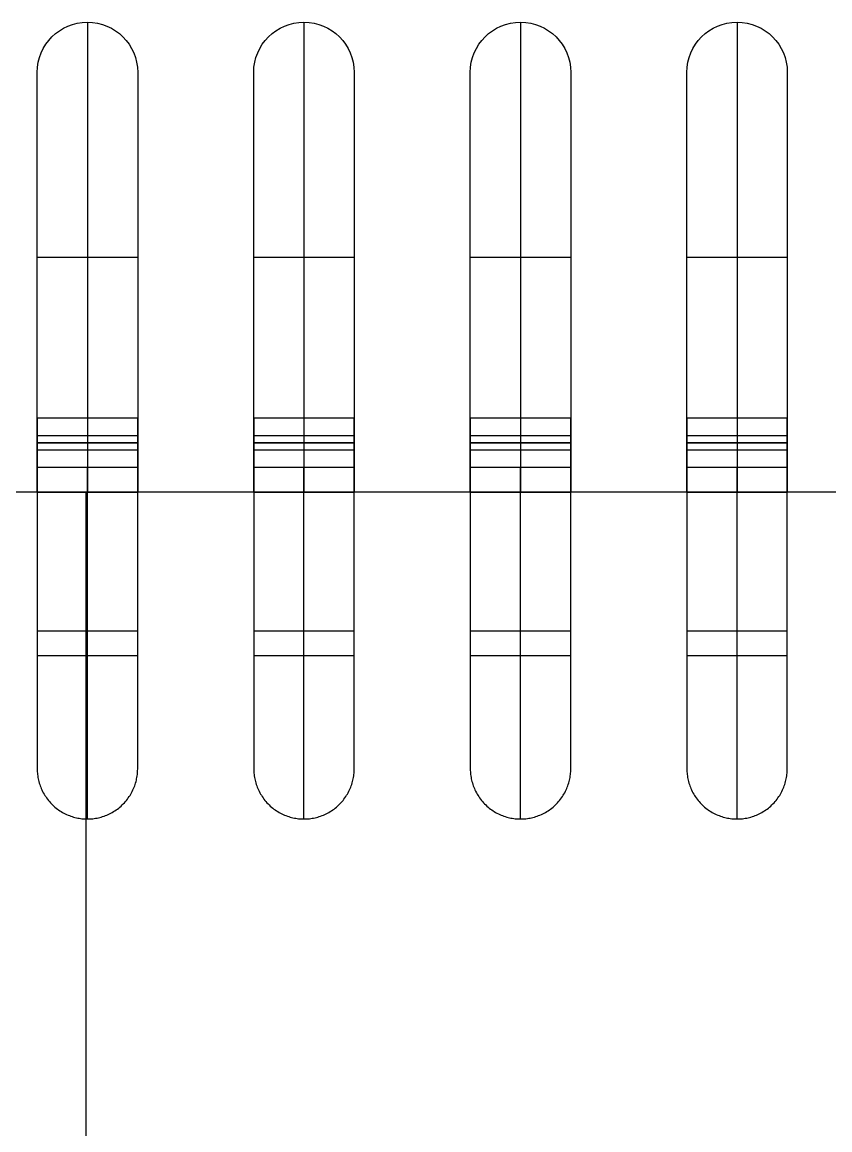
# Model space of a CAD drawing. Header units: millimetres. Extents: x 1.2 to 41.2, y 0.2 to 23.9.
# Drawn here: x 30.456 to 32.099, y 13.735 to 15.989 of the extents above; entities that cross this region are included whole.
import ezdxf

# ---------------------------------------------------------------- set-up
doc = ezdxf.new("R2010")
doc.units = ezdxf.units.MM
doc.layers.add('图层04', color=96, linetype='Continuous', true_color=0x007f00)
doc.layers.add('默认', color=18, linetype='Continuous', true_color=0x000000)

msp = doc.modelspace()

# ---------------------------------------------------------------- linework, layer by layer
at = {"layer": '图层04'}
for p, q in [((30.586, 8.0327, 1.6431), (30.586, 15.0327, 1.6431)), ((30.586, 8.0327, 2.0472), (30.586, 15.0327, 2.0472))]:
    msp.add_line(p, q, dxfattribs=at)
for points in [[(34.086, 15.0327, 1.6431), (30.586, 15.0327, 1.6431), (27.086, 15.0327, 1.6431)], [(34.086, 15.0327, 2.0472), (30.586, 15.0327, 2.0472), (27.086, 15.0327, 2.0472)], [(34.086, 15.0327, 1.8451), (30.586, 15.0327, 1.8451), (27.086, 15.0327, 1.8451)], [(30.586, 15.0327, 1.6431), (30.586, 15.0327, 1.8451), (30.586, 15.0327, 2.0472)]]:
    msp.add_open_spline(points, degree=2, dxfattribs=at)
at = {"layer": '默认'}
for p, q in [((30.4867, 15.1328, 1.6504), (30.4867, 15.0327, 1.6504)), ((30.4867, 15.0327, 2.0972), (30.4867, 15.1327, 2.0972)), ((30.691, 15.0327, 1.6504), (30.691, 15.1328, 1.6504)), ((30.691, 15.1327, 2.0972), (30.691, 15.0327, 2.0972)), ((30.927, 15.1328, 1.6504), (30.927, 15.0327, 1.6504)), ((30.927, 15.0327, 2.0972), (30.927, 15.1327, 2.0972)), ((31.1314, 15.0327, 1.6504), (31.1314, 15.1328, 1.6504)), ((31.1314, 15.1327, 2.0972), (31.1314, 15.0327, 2.0972)), ((31.3674, 15.1328, 1.6504), (31.3674, 15.0327, 1.6504)), ((31.3674, 15.0327, 2.0972), (31.3674, 15.1327, 2.0972)), ((31.5718, 15.0327, 1.6504), (31.5718, 15.1328, 1.6504)), ((31.5718, 15.1327, 2.0972), (31.5718, 15.0327, 2.0972)), ((31.8078, 15.1328, 1.6504), (31.8078, 15.0327, 1.6504)), ((31.8078, 15.0327, 2.0972), (31.8078, 15.1327, 2.0972)), ((32.0121, 15.0327, 1.6504), (32.0121, 15.1328, 1.6504)), ((32.0121, 15.1327, 2.0972), (32.0121, 15.0327, 2.0972)), ((30.4867, 15.0828, 1.6004), (30.4867, 15.0827, 1.7004)), ((30.4867, 15.0827, 2.1472), (30.4867, 15.0827, 2.0472)), ((30.691, 15.0828, 1.7004), (30.691, 15.0828, 1.6004)), ((30.691, 15.0827, 2.0472), (30.691, 15.0827, 2.1472)), ((30.927, 15.0828, 1.6004), (30.927, 15.0827, 1.7004)), ((30.927, 15.0827, 2.1472), (30.927, 15.0827, 2.0472)), ((31.1314, 15.0828, 1.7004), (31.1314, 15.0828, 1.6004)), ((31.1314, 15.0827, 2.0472), (31.1314, 15.0827, 2.1472)), ((31.3674, 15.0828, 1.6004), (31.3674, 15.0827, 1.7004)), ((31.3674, 15.0827, 2.1472), (31.3674, 15.0827, 2.0472)), ((31.5718, 15.0828, 1.7004), (31.5718, 15.0828, 1.6004)), ((31.5718, 15.0827, 2.0472), (31.5718, 15.0827, 2.1472)), ((31.8078, 15.0828, 1.6004), (31.8078, 15.0827, 1.7004)), ((31.8078, 15.0827, 2.1472), (31.8078, 15.0827, 2.0472)), ((32.0121, 15.0828, 1.7004), (32.0121, 15.0828, 1.6004)), ((32.0121, 15.0827, 2.0472), (32.0121, 15.0827, 2.1472))]:
    msp.add_line(p, q, dxfattribs=at)
at = {"layer": '默认', "extrusion": (-9.4928e-10, 0.000220476, -1)}
for points in [[(30.4867, 15.1328, 1.6004), (30.4867, 15.384, 1.6004), (30.4867, 15.6352, 1.6005), (30.4867, 15.8865, 1.6005), (30.4867, 15.9429, 1.6006), (30.5324, 15.9886, 1.6006), (30.5888, 15.9886, 1.6006), (30.6453, 15.9886, 1.6006), (30.691, 15.9429, 1.6006), (30.691, 15.8865, 1.6005), (30.691, 15.6352, 1.6005), (30.691, 15.384, 1.6004), (30.691, 15.1328, 1.6004)], [(30.927, 15.1328, 1.6004), (30.927, 15.384, 1.6004), (30.927, 15.6352, 1.6005), (30.927, 15.8865, 1.6005), (30.927, 15.9429, 1.6006), (30.9728, 15.9886, 1.6006), (31.0292, 15.9886, 1.6006), (31.0856, 15.9886, 1.6006), (31.1314, 15.9429, 1.6006), (31.1314, 15.8865, 1.6005), (31.1314, 15.6352, 1.6005), (31.1314, 15.384, 1.6004), (31.1314, 15.1328, 1.6004)], [(31.3674, 15.1328, 1.6004), (31.3674, 15.384, 1.6004), (31.3674, 15.6352, 1.6005), (31.3674, 15.8865, 1.6005), (31.3674, 15.9429, 1.6006), (31.4132, 15.9886, 1.6006), (31.4696, 15.9886, 1.6006), (31.526, 15.9886, 1.6006), (31.5718, 15.9429, 1.6006), (31.5718, 15.8865, 1.6005), (31.5718, 15.6352, 1.6005), (31.5718, 15.384, 1.6004), (31.5718, 15.1328, 1.6004)], [(31.8078, 15.1328, 1.6004), (31.8078, 15.384, 1.6004), (31.8078, 15.6352, 1.6005), (31.8078, 15.8865, 1.6005), (31.8078, 15.9429, 1.6006), (31.8535, 15.9886, 1.6006), (31.91, 15.9886, 1.6006), (31.9664, 15.9886, 1.6006), (32.0121, 15.9429, 1.6006), (32.0121, 15.8865, 1.6005), (32.0121, 15.6352, 1.6005), (32.0121, 15.384, 1.6004), (32.0121, 15.1328, 1.6004)]]:
    msp.add_open_spline(points, degree=3, knots=[0.100022, 0.100022, 0.100022, 0.100022, 0.853706, 0.853706, 0.853706, 1.031249, 1.031249, 1.031249, 1.208793, 1.208793, 1.208793, 1.962477, 1.962477, 1.962477, 1.962477], dxfattribs=at)
at = {"layer": '默认', "extrusion": (-2.18096e-15, 0.000220476, -1)}
for points in [[(30.4867, 15.1828, 1.7004), (30.4867, 15.4173, 1.7004), (30.4867, 15.6519, 1.7005), (30.4867, 15.8864, 1.7005), (30.4867, 15.9429, 1.7006), (30.5324, 15.9886, 1.7006), (30.5888, 15.9886, 1.7006), (30.6453, 15.9886, 1.7006), (30.691, 15.9429, 1.7006), (30.691, 15.8864, 1.7005), (30.691, 15.6519, 1.7005), (30.691, 15.4173, 1.7004), (30.691, 15.1828, 1.7004)], [(30.927, 15.1828, 1.7004), (30.927, 15.4173, 1.7004), (30.927, 15.6519, 1.7005), (30.927, 15.8864, 1.7005), (30.927, 15.9429, 1.7006), (30.9728, 15.9886, 1.7006), (31.0292, 15.9886, 1.7006), (31.0856, 15.9886, 1.7006), (31.1314, 15.9429, 1.7006), (31.1314, 15.8864, 1.7005), (31.1314, 15.6519, 1.7005), (31.1314, 15.4173, 1.7004), (31.1314, 15.1828, 1.7004)], [(31.3674, 15.1828, 1.7004), (31.3674, 15.4173, 1.7004), (31.3674, 15.6519, 1.7005), (31.3674, 15.8864, 1.7005), (31.3674, 15.9429, 1.7006), (31.4132, 15.9886, 1.7006), (31.4696, 15.9886, 1.7006), (31.526, 15.9886, 1.7006), (31.5718, 15.9429, 1.7006), (31.5718, 15.8864, 1.7005), (31.5718, 15.6519, 1.7005), (31.5718, 15.4173, 1.7004), (31.5718, 15.1828, 1.7004)], [(31.8078, 15.1828, 1.7004), (31.8078, 15.4173, 1.7004), (31.8078, 15.6519, 1.7005), (31.8078, 15.8864, 1.7005), (31.8078, 15.9429, 1.7006), (31.8535, 15.9886, 1.7006), (31.91, 15.9886, 1.7006), (31.9664, 15.9886, 1.7006), (32.0121, 15.9429, 1.7006), (32.0121, 15.8864, 1.7005), (32.0121, 15.6519, 1.7005), (32.0121, 15.4173, 1.7004), (32.0121, 15.1828, 1.7004)]]:
    msp.add_open_spline(points, degree=3, knots=[0.150033, 0.150033, 0.150033, 0.150033, 0.853706, 0.853706, 0.853706, 1.031249, 1.031249, 1.031249, 1.208793, 1.208793, 1.208793, 1.912466, 1.912466, 1.912466, 1.912466], dxfattribs=at)
at = {"layer": '默认', "extrusion": (-4.74639e-10, 0.000220476, -1)}
for points in [[(30.4867, 15.1328, 1.6504), (30.4867, 15.384, 1.6504), (30.4867, 15.6352, 1.6505), (30.4867, 15.8864, 1.6505), (30.4867, 15.9429, 1.6506), (30.5324, 15.9886, 1.6506), (30.5888, 15.9886, 1.6506), (30.6453, 15.9886, 1.6506), (30.691, 15.9429, 1.6506), (30.691, 15.8864, 1.6505), (30.691, 15.6352, 1.6505), (30.691, 15.384, 1.6504), (30.691, 15.1328, 1.6504)], [(30.927, 15.1328, 1.6504), (30.927, 15.384, 1.6504), (30.927, 15.6352, 1.6505), (30.927, 15.8864, 1.6505), (30.927, 15.9429, 1.6506), (30.9728, 15.9886, 1.6506), (31.0292, 15.9886, 1.6506), (31.0856, 15.9886, 1.6506), (31.1314, 15.9429, 1.6506), (31.1314, 15.8864, 1.6505), (31.1314, 15.6352, 1.6505), (31.1314, 15.384, 1.6504), (31.1314, 15.1328, 1.6504)], [(31.3674, 15.1328, 1.6504), (31.3674, 15.384, 1.6504), (31.3674, 15.6352, 1.6505), (31.3674, 15.8864, 1.6505), (31.3674, 15.9429, 1.6506), (31.4132, 15.9886, 1.6506), (31.4696, 15.9886, 1.6506), (31.526, 15.9886, 1.6506), (31.5718, 15.9429, 1.6506), (31.5718, 15.8864, 1.6505), (31.5718, 15.6352, 1.6505), (31.5718, 15.384, 1.6504), (31.5718, 15.1328, 1.6504)], [(31.8078, 15.1328, 1.6504), (31.8078, 15.384, 1.6504), (31.8078, 15.6352, 1.6505), (31.8078, 15.8864, 1.6505), (31.8078, 15.9429, 1.6506), (31.8535, 15.9886, 1.6506), (31.91, 15.9886, 1.6506), (31.9664, 15.9886, 1.6506), (32.0121, 15.9429, 1.6506), (32.0121, 15.8864, 1.6505), (32.0121, 15.6352, 1.6505), (32.0121, 15.384, 1.6504), (32.0121, 15.1328, 1.6504)]]:
    msp.add_open_spline(points, degree=3, knots=[0.100022, 0.100022, 0.100022, 0.100022, 0.853706, 0.853706, 0.853706, 1.031249, 1.031249, 1.031249, 1.208793, 1.208793, 1.208793, 1.962477, 1.962477, 1.962477, 1.962477], dxfattribs=at)
at = {"layer": '默认'}
for points, degree in [([(30.5888, 15.9886, 1.6006), (30.5888, 15.5107, 1.6005), (30.5888, 15.0327, 1.6004)], 2), ([(30.5888, 15.9886, 1.7006), (30.5888, 15.5857, 1.7005), (30.5888, 15.1828, 1.7004)], 2), ([(30.5888, 15.9886, 1.6006), (30.5888, 15.9886, 1.6506), (30.5888, 15.9886, 1.7006)], 2), ([(31.0292, 15.9886, 1.6006), (31.0292, 15.5107, 1.6005), (31.0292, 15.0327, 1.6004)], 2), ([(31.0292, 15.9886, 1.7006), (31.0292, 15.5857, 1.7005), (31.0292, 15.1828, 1.7004)], 2), ([(31.0292, 15.9886, 1.6006), (31.0292, 15.9886, 1.6506), (31.0292, 15.9886, 1.7006)], 2), ([(31.4696, 15.9886, 1.6006), (31.4696, 15.5107, 1.6005), (31.4696, 15.0327, 1.6004)], 2), ([(31.4696, 15.9886, 1.7006), (31.4696, 15.5857, 1.7005), (31.4696, 15.1828, 1.7004)], 2), ([(31.4696, 15.9886, 1.6006), (31.4696, 15.9886, 1.6506), (31.4696, 15.9886, 1.7006)], 2), ([(31.91, 15.9886, 1.6006), (31.91, 15.5107, 1.6005), (31.91, 15.0327, 1.6004)], 2), ([(31.91, 15.9886, 1.7006), (31.91, 15.5857, 1.7005), (31.91, 15.1828, 1.7004)], 2), ([(31.91, 15.9886, 1.6006), (31.91, 15.9886, 1.6506), (31.91, 15.9886, 1.7006)], 2), ([(30.4867, 15.8865, 1.6005), (30.4867, 15.8864, 1.6505), (30.4867, 15.8864, 1.7005)], 2), ([(30.691, 15.8865, 1.6005), (30.691, 15.8864, 1.6505), (30.691, 15.8864, 1.7005)], 2), ([(30.927, 15.8865, 1.6005), (30.927, 15.8864, 1.6505), (30.927, 15.8864, 1.7005)], 2), ([(31.1314, 15.8865, 1.6005), (31.1314, 15.8864, 1.6505), (31.1314, 15.8864, 1.7005)], 2), ([(31.3674, 15.8865, 1.6005), (31.3674, 15.8864, 1.6505), (31.3674, 15.8864, 1.7005)], 2), ([(31.5718, 15.8865, 1.6005), (31.5718, 15.8864, 1.6505), (31.5718, 15.8864, 1.7005)], 2), ([(31.8078, 15.8865, 1.6005), (31.8078, 15.8864, 1.6505), (31.8078, 15.8864, 1.7005)], 2), ([(32.0121, 15.8865, 1.6005), (32.0121, 15.8864, 1.6505), (32.0121, 15.8864, 1.7005)], 2), ([(30.4867, 15.5107, 1.6005), (30.5888, 15.5107, 1.6005), (30.691, 15.5107, 1.6005)], 2), ([(30.4867, 15.5107, 1.7005), (30.5888, 15.5107, 1.7005), (30.691, 15.5107, 1.7005)], 2), ([(30.927, 15.5107, 1.6005), (31.0292, 15.5107, 1.6005), (31.1314, 15.5107, 1.6005)], 2), ([(30.927, 15.5107, 1.7005), (31.0292, 15.5107, 1.7005), (31.1314, 15.5107, 1.7005)], 2), ([(31.3674, 15.5107, 1.6005), (31.4696, 15.5107, 1.6005), (31.5718, 15.5107, 1.6005)], 2), ([(31.3674, 15.5107, 1.7005), (31.4696, 15.5107, 1.7005), (31.5718, 15.5107, 1.7005)], 2), ([(31.8078, 15.5107, 1.6005), (31.91, 15.5107, 1.6005), (32.0121, 15.5107, 1.6005)], 2), ([(31.8078, 15.5107, 1.7005), (31.91, 15.5107, 1.7005), (32.0121, 15.5107, 1.7005)], 2), ([(30.4867, 15.1327, 1.7004), (30.4867, 15.1494, 1.7004), (30.4867, 15.1661, 1.7004), (30.4867, 15.1828, 1.7004)], 3), ([(30.691, 15.1828, 1.7004), (30.5888, 15.1828, 1.7004), (30.4867, 15.1828, 1.7004)], 2), ([(30.691, 15.1828, 1.7004), (30.691, 15.1661, 1.7004), (30.691, 15.1494, 1.7004), (30.691, 15.1327, 1.7004)], 3), ([(30.927, 15.1327, 1.7004), (30.927, 15.1494, 1.7004), (30.927, 15.1661, 1.7004), (30.927, 15.1828, 1.7004)], 3), ([(31.1314, 15.1828, 1.7004), (31.0292, 15.1828, 1.7004), (30.927, 15.1828, 1.7004)], 2), ([(31.1314, 15.1828, 1.7004), (31.1314, 15.1661, 1.7004), (31.1314, 15.1494, 1.7004), (31.1314, 15.1327, 1.7004)], 3), ([(31.3674, 15.1327, 1.7004), (31.3674, 15.1494, 1.7004), (31.3674, 15.1661, 1.7004), (31.3674, 15.1828, 1.7004)], 3), ([(31.5718, 15.1828, 1.7004), (31.4696, 15.1828, 1.7004), (31.3674, 15.1828, 1.7004)], 2), ([(31.5718, 15.1828, 1.7004), (31.5718, 15.1661, 1.7004), (31.5718, 15.1494, 1.7004), (31.5718, 15.1327, 1.7004)], 3), ([(31.8078, 15.1327, 1.7004), (31.8078, 15.1494, 1.7004), (31.8078, 15.1661, 1.7004), (31.8078, 15.1828, 1.7004)], 3), ([(32.0121, 15.1828, 1.7004), (31.91, 15.1828, 1.7004), (31.8078, 15.1828, 1.7004)], 2), ([(32.0121, 15.1828, 1.7004), (32.0121, 15.1661, 1.7004), (32.0121, 15.1494, 1.7004), (32.0121, 15.1327, 1.7004)], 3), ([(30.691, 15.1474, 1.715), (30.5888, 15.1474, 1.715), (30.4867, 15.1474, 1.715)], 2), ([(31.1314, 15.1474, 1.715), (31.0292, 15.1474, 1.715), (30.927, 15.1474, 1.715)], 2), ([(31.5718, 15.1474, 1.715), (31.4696, 15.1474, 1.715), (31.3674, 15.1474, 1.715)], 2), ([(32.0121, 15.1474, 1.715), (31.91, 15.1474, 1.715), (31.8078, 15.1474, 1.715)], 2), ([(30.4867, 15.0327, 1.6004), (30.4867, 15.0661, 1.6004), (30.4867, 15.0994, 1.6004), (30.4867, 15.1328, 1.6004)], 3), ([(30.4867, 15.1327, 1.7004), (30.4867, 15.1328, 1.6504), (30.4867, 15.1328, 1.6004)], 2), ([(30.4867, 15.1327, 2.0472), (30.4867, 15.1327, 2.0722), (30.4867, 15.1327, 2.0972)], 2), ([(30.4867, 15.1327, 1.7004), (30.4867, 15.1327, 1.7254), (30.4867, 15.1327, 1.7504)], 2), ([(30.4867, 15.0327, 2.0472), (30.4867, 15.0827, 2.0472), (30.4867, 15.1327, 2.0472)], 2), ([(30.4867, 15.1327, 1.7004), (30.4867, 15.0827, 1.7004), (30.4867, 15.0327, 1.7004)], 2), ([(30.691, 15.1327, 2.0972), (30.5888, 15.1327, 2.0972), (30.4867, 15.1327, 2.0972)], 2), ([(30.691, 15.1327, 1.7504), (30.5888, 15.1327, 1.7504), (30.4867, 15.1327, 1.7504)], 2), ([(30.4867, 15.1327, 1.7504), (30.4867, 15.1327, 1.8988), (30.4867, 15.1327, 2.0472)], 2), ([(30.4867, 15.0327, 1.8738), (30.4867, 15.0827, 1.8738), (30.4867, 15.1327, 1.8738)], 2), ([(30.4867, 15.1327, 1.8738), (30.5888, 15.1327, 1.8738), (30.691, 15.1327, 1.8738)], 2), ([(30.5888, 15.1327, 2.0972), (30.5888, 15.1327, 1.9238), (30.5888, 15.1327, 1.7504)], 2), ([(30.691, 15.1328, 1.6004), (30.691, 15.1328, 1.6504), (30.691, 15.1327, 1.7004)], 2), ([(30.691, 15.1328, 1.6004), (30.691, 15.0994, 1.6004), (30.691, 15.0661, 1.6004), (30.691, 15.0327, 1.6004)], 3), ([(30.691, 15.1327, 2.0472), (30.691, 15.1327, 1.8988), (30.691, 15.1327, 1.7504)], 2), ([(30.691, 15.0327, 1.7004), (30.691, 15.0827, 1.7004), (30.691, 15.1327, 1.7004)], 2), ([(30.691, 15.1327, 2.0472), (30.691, 15.0827, 2.0472), (30.691, 15.0327, 2.0472)], 2), ([(30.691, 15.1327, 2.0972), (30.691, 15.1327, 2.0722), (30.691, 15.1327, 2.0472)], 2), ([(30.691, 15.1327, 1.7504), (30.691, 15.1327, 1.7254), (30.691, 15.1327, 1.7004)], 2), ([(30.691, 15.0327, 1.8738), (30.691, 15.0827, 1.8738), (30.691, 15.1327, 1.8738)], 2), ([(30.927, 15.0327, 1.6004), (30.927, 15.0661, 1.6004), (30.927, 15.0994, 1.6004), (30.927, 15.1328, 1.6004)], 3), ([(30.927, 15.1327, 1.7004), (30.927, 15.1328, 1.6504), (30.927, 15.1328, 1.6004)], 2), ([(30.927, 15.1327, 2.0472), (30.927, 15.1327, 2.0722), (30.927, 15.1327, 2.0972)], 2), ([(30.927, 15.1327, 1.7004), (30.927, 15.1327, 1.7254), (30.927, 15.1327, 1.7504)], 2), ([(30.927, 15.0327, 2.0472), (30.927, 15.0827, 2.0472), (30.927, 15.1327, 2.0472)], 2), ([(30.927, 15.1327, 1.7004), (30.927, 15.0827, 1.7004), (30.927, 15.0327, 1.7004)], 2), ([(31.1314, 15.1327, 2.0972), (31.0292, 15.1327, 2.0972), (30.927, 15.1327, 2.0972)], 2), ([(31.1314, 15.1327, 1.7504), (31.0292, 15.1327, 1.7504), (30.927, 15.1327, 1.7504)], 2), ([(30.927, 15.1327, 1.7504), (30.927, 15.1327, 1.8988), (30.927, 15.1327, 2.0472)], 2), ([(30.927, 15.0327, 1.8738), (30.927, 15.0827, 1.8738), (30.927, 15.1327, 1.8738)], 2), ([(30.927, 15.1327, 1.8738), (31.0292, 15.1327, 1.8738), (31.1314, 15.1327, 1.8738)], 2), ([(31.0292, 15.1327, 2.0972), (31.0292, 15.1327, 1.9238), (31.0292, 15.1327, 1.7504)], 2), ([(31.1314, 15.1328, 1.6004), (31.1314, 15.1328, 1.6504), (31.1314, 15.1327, 1.7004)], 2), ([(31.1314, 15.1328, 1.6004), (31.1314, 15.0994, 1.6004), (31.1314, 15.0661, 1.6004), (31.1314, 15.0327, 1.6004)], 3), ([(31.1314, 15.1327, 2.0472), (31.1314, 15.1327, 1.8988), (31.1314, 15.1327, 1.7504)], 2), ([(31.1314, 15.0327, 1.7004), (31.1314, 15.0827, 1.7004), (31.1314, 15.1327, 1.7004)], 2), ([(31.1314, 15.1327, 2.0472), (31.1314, 15.0827, 2.0472), (31.1314, 15.0327, 2.0472)], 2), ([(31.1314, 15.1327, 2.0972), (31.1314, 15.1327, 2.0722), (31.1314, 15.1327, 2.0472)], 2), ([(31.1314, 15.1327, 1.7504), (31.1314, 15.1327, 1.7254), (31.1314, 15.1327, 1.7004)], 2), ([(31.1314, 15.0327, 1.8738), (31.1314, 15.0827, 1.8738), (31.1314, 15.1327, 1.8738)], 2), ([(31.3674, 15.0327, 1.6004), (31.3674, 15.0661, 1.6004), (31.3674, 15.0994, 1.6004), (31.3674, 15.1328, 1.6004)], 3), ([(31.3674, 15.1327, 1.7004), (31.3674, 15.1328, 1.6504), (31.3674, 15.1328, 1.6004)], 2), ([(31.3674, 15.1327, 2.0472), (31.3674, 15.1327, 2.0722), (31.3674, 15.1327, 2.0972)], 2), ([(31.3674, 15.1327, 1.7004), (31.3674, 15.1327, 1.7254), (31.3674, 15.1327, 1.7504)], 2), ([(31.3674, 15.0327, 2.0472), (31.3674, 15.0827, 2.0472), (31.3674, 15.1327, 2.0472)], 2), ([(31.3674, 15.1327, 1.7004), (31.3674, 15.0827, 1.7004), (31.3674, 15.0327, 1.7004)], 2), ([(31.5718, 15.1327, 2.0972), (31.4696, 15.1327, 2.0972), (31.3674, 15.1327, 2.0972)], 2), ([(31.5718, 15.1327, 1.7504), (31.4696, 15.1327, 1.7504), (31.3674, 15.1327, 1.7504)], 2), ([(31.3674, 15.1327, 1.7504), (31.3674, 15.1327, 1.8988), (31.3674, 15.1327, 2.0472)], 2), ([(31.3674, 15.0327, 1.8738), (31.3674, 15.0827, 1.8738), (31.3674, 15.1327, 1.8738)], 2), ([(31.3674, 15.1327, 1.8738), (31.4696, 15.1327, 1.8738), (31.5718, 15.1327, 1.8738)], 2), ([(31.4696, 15.1327, 2.0972), (31.4696, 15.1327, 1.9238), (31.4696, 15.1327, 1.7504)], 2), ([(31.5718, 15.1328, 1.6004), (31.5718, 15.1328, 1.6504), (31.5718, 15.1327, 1.7004)], 2), ([(31.5718, 15.1328, 1.6004), (31.5718, 15.0994, 1.6004), (31.5718, 15.0661, 1.6004), (31.5718, 15.0327, 1.6004)], 3), ([(31.5718, 15.1327, 2.0472), (31.5718, 15.1327, 1.8988), (31.5718, 15.1327, 1.7504)], 2), ([(31.5718, 15.0327, 1.7004), (31.5718, 15.0827, 1.7004), (31.5718, 15.1327, 1.7004)], 2), ([(31.5718, 15.1327, 2.0472), (31.5718, 15.0827, 2.0472), (31.5718, 15.0327, 2.0472)], 2), ([(31.5718, 15.1327, 2.0972), (31.5718, 15.1327, 2.0722), (31.5718, 15.1327, 2.0472)], 2), ([(31.5718, 15.1327, 1.7504), (31.5718, 15.1327, 1.7254), (31.5718, 15.1327, 1.7004)], 2), ([(31.5718, 15.0327, 1.8738), (31.5718, 15.0827, 1.8738), (31.5718, 15.1327, 1.8738)], 2), ([(31.8078, 15.0327, 1.6004), (31.8078, 15.0661, 1.6004), (31.8078, 15.0994, 1.6004), (31.8078, 15.1328, 1.6004)], 3), ([(31.8078, 15.1327, 1.7004), (31.8078, 15.1328, 1.6504), (31.8078, 15.1328, 1.6004)], 2), ([(31.8078, 15.1327, 2.0472), (31.8078, 15.1327, 2.0722), (31.8078, 15.1327, 2.0972)], 2), ([(31.8078, 15.1327, 1.7004), (31.8078, 15.1327, 1.7254), (31.8078, 15.1327, 1.7504)], 2), ([(31.8078, 15.0327, 2.0472), (31.8078, 15.0827, 2.0472), (31.8078, 15.1327, 2.0472)], 2), ([(31.8078, 15.1327, 1.7004), (31.8078, 15.0827, 1.7004), (31.8078, 15.0327, 1.7004)], 2), ([(32.0121, 15.1327, 2.0972), (31.91, 15.1327, 2.0972), (31.8078, 15.1327, 2.0972)], 2), ([(32.0121, 15.1327, 1.7504), (31.91, 15.1327, 1.7504), (31.8078, 15.1327, 1.7504)], 2), ([(31.8078, 15.1327, 1.7504), (31.8078, 15.1327, 1.8988), (31.8078, 15.1327, 2.0472)], 2), ([(31.8078, 15.0327, 1.8738), (31.8078, 15.0827, 1.8738), (31.8078, 15.1327, 1.8738)], 2), ([(31.8078, 15.1327, 1.8738), (31.91, 15.1327, 1.8738), (32.0121, 15.1327, 1.8738)], 2), ([(31.91, 15.1327, 2.0972), (31.91, 15.1327, 1.9238), (31.91, 15.1327, 1.7504)], 2), ([(32.0121, 15.1328, 1.6004), (32.0121, 15.1328, 1.6504), (32.0121, 15.1327, 1.7004)], 2), ([(32.0121, 15.1328, 1.6004), (32.0121, 15.0994, 1.6004), (32.0121, 15.0661, 1.6004), (32.0121, 15.0327, 1.6004)], 3), ([(32.0121, 15.1327, 2.0472), (32.0121, 15.1327, 1.8988), (32.0121, 15.1327, 1.7504)], 2), ([(32.0121, 15.0327, 1.7004), (32.0121, 15.0827, 1.7004), (32.0121, 15.1327, 1.7004)], 2), ([(32.0121, 15.1327, 2.0472), (32.0121, 15.0827, 2.0472), (32.0121, 15.0327, 2.0472)], 2), ([(32.0121, 15.1327, 2.0972), (32.0121, 15.1327, 2.0722), (32.0121, 15.1327, 2.0472)], 2), ([(32.0121, 15.1327, 1.7504), (32.0121, 15.1327, 1.7254), (32.0121, 15.1327, 1.7004)], 2), ([(32.0121, 15.0327, 1.8738), (32.0121, 15.0827, 1.8738), (32.0121, 15.1327, 1.8738)], 2), ([(30.691, 15.1181, 2.1325), (30.5888, 15.1181, 2.1325), (30.4867, 15.1181, 2.1325)], 2), ([(31.1314, 15.1181, 2.1325), (31.0292, 15.1181, 2.1325), (30.927, 15.1181, 2.1325)], 2), ([(31.5718, 15.1181, 2.1325), (31.4696, 15.1181, 2.1325), (31.3674, 15.1181, 2.1325)], 2), ([(32.0121, 15.1181, 2.1325), (31.91, 15.1181, 2.1325), (31.8078, 15.1181, 2.1325)], 2), ([(30.4867, 15.0827, 2.1472), (30.4867, 15.0577, 2.1472), (30.4867, 15.0327, 2.1472)], 2), ([(30.691, 15.0827, 2.1472), (30.5888, 15.0827, 2.1472), (30.4867, 15.0827, 2.1472)], 2), ([(30.4867, 15.0827, 1.7004), (30.4867, 15.0827, 1.8738), (30.4867, 15.0827, 2.0472)], 2), ([(30.5888, 14.3678, 2.1472), (30.5888, 14.7253, 2.1472), (30.5888, 15.0827, 2.1472)], 2), ([(30.691, 15.0327, 2.1472), (30.691, 15.0577, 2.1472), (30.691, 15.0827, 2.1472)], 2), ([(30.691, 15.0827, 2.0472), (30.691, 15.0827, 1.8738), (30.691, 15.0827, 1.7004)], 2), ([(30.927, 15.0827, 2.1472), (30.927, 15.0577, 2.1472), (30.927, 15.0327, 2.1472)], 2), ([(31.1314, 15.0827, 2.1472), (31.0292, 15.0827, 2.1472), (30.927, 15.0827, 2.1472)], 2), ([(30.927, 15.0827, 1.7004), (30.927, 15.0827, 1.8738), (30.927, 15.0827, 2.0472)], 2), ([(31.0292, 14.3678, 2.1472), (31.0292, 14.7253, 2.1472), (31.0292, 15.0827, 2.1472)], 2), ([(31.1314, 15.0327, 2.1472), (31.1314, 15.0577, 2.1472), (31.1314, 15.0827, 2.1472)], 2), ([(31.1314, 15.0827, 2.0472), (31.1314, 15.0827, 1.8738), (31.1314, 15.0827, 1.7004)], 2), ([(31.3674, 15.0827, 2.1472), (31.3674, 15.0577, 2.1472), (31.3674, 15.0327, 2.1472)], 2), ([(31.5718, 15.0827, 2.1472), (31.4696, 15.0827, 2.1472), (31.3674, 15.0827, 2.1472)], 2), ([(31.3674, 15.0827, 1.7004), (31.3674, 15.0827, 1.8738), (31.3674, 15.0827, 2.0472)], 2), ([(31.4696, 14.3678, 2.1472), (31.4696, 14.7253, 2.1472), (31.4696, 15.0827, 2.1472)], 2), ([(31.5718, 15.0327, 2.1472), (31.5718, 15.0577, 2.1472), (31.5718, 15.0827, 2.1472)], 2), ([(31.5718, 15.0827, 2.0472), (31.5718, 15.0827, 1.8738), (31.5718, 15.0827, 1.7004)], 2), ([(31.8078, 15.0827, 2.1472), (31.8078, 15.0577, 2.1472), (31.8078, 15.0327, 2.1472)], 2), ([(32.0121, 15.0827, 2.1472), (31.91, 15.0827, 2.1472), (31.8078, 15.0827, 2.1472)], 2), ([(31.8078, 15.0827, 1.7004), (31.8078, 15.0827, 1.8738), (31.8078, 15.0827, 2.0472)], 2), ([(31.91, 14.3678, 2.1472), (31.91, 14.7253, 2.1472), (31.91, 15.0827, 2.1472)], 2), ([(32.0121, 15.0327, 2.1472), (32.0121, 15.0577, 2.1472), (32.0121, 15.0827, 2.1472)], 2), ([(32.0121, 15.0827, 2.0472), (32.0121, 15.0827, 1.8738), (32.0121, 15.0827, 1.7004)], 2), ([(30.4867, 15.0327, 1.6004), (30.4867, 15.0327, 1.6504), (30.4867, 15.0327, 1.7004)], 2), ([(30.4867, 15.0327, 2.0472), (30.5888, 15.0327, 2.0472), (30.691, 15.0327, 2.0472)], 2), ([(30.691, 15.0327, 1.6004), (30.5888, 15.0327, 1.6004), (30.4867, 15.0327, 1.6004)], 2), ([(30.4867, 15.0327, 1.7004), (30.4867, 15.0327, 1.8738), (30.4867, 15.0327, 2.0472)], 2), ([(30.4867, 15.0327, 2.1472), (30.4867, 15.0327, 2.0972), (30.4867, 15.0327, 2.0472)], 2), ([(30.4867, 15.0327, 1.8238), (30.5888, 15.0327, 1.8238), (30.691, 15.0327, 1.8238)], 2), ([(30.5888, 15.0327, 2.0472), (30.5888, 15.0327, 1.8238), (30.5888, 15.0327, 1.6004)], 2), ([(30.5888, 14.3678, 2.0472), (30.5888, 14.7003, 2.0472), (30.5888, 15.0327, 2.0472)], 2), ([(30.691, 15.0327, 1.7004), (30.691, 15.0327, 1.6504), (30.691, 15.0327, 1.6004)], 2), ([(30.691, 15.0327, 2.0472), (30.691, 15.0327, 1.8738), (30.691, 15.0327, 1.7004)], 2), ([(30.691, 15.0327, 2.0472), (30.691, 15.0327, 2.0972), (30.691, 15.0327, 2.1472)], 2), ([(30.927, 15.0327, 1.6004), (30.927, 15.0327, 1.6504), (30.927, 15.0327, 1.7004)], 2), ([(30.927, 15.0327, 2.0472), (31.0292, 15.0327, 2.0472), (31.1314, 15.0327, 2.0472)], 2), ([(31.1314, 15.0327, 1.6004), (31.0292, 15.0327, 1.6004), (30.927, 15.0327, 1.6004)], 2), ([(30.927, 15.0327, 1.7004), (30.927, 15.0327, 1.8738), (30.927, 15.0327, 2.0472)], 2), ([(30.927, 15.0327, 2.1472), (30.927, 15.0327, 2.0972), (30.927, 15.0327, 2.0472)], 2), ([(30.927, 15.0327, 1.8238), (31.0292, 15.0327, 1.8238), (31.1314, 15.0327, 1.8238)], 2), ([(31.0292, 15.0327, 2.0472), (31.0292, 15.0327, 1.8238), (31.0292, 15.0327, 1.6004)], 2), ([(31.0292, 14.3678, 2.0472), (31.0292, 14.7003, 2.0472), (31.0292, 15.0327, 2.0472)], 2), ([(31.1314, 15.0327, 1.7004), (31.1314, 15.0327, 1.6504), (31.1314, 15.0327, 1.6004)], 2), ([(31.1314, 15.0327, 2.0472), (31.1314, 15.0327, 1.8738), (31.1314, 15.0327, 1.7004)], 2), ([(31.1314, 15.0327, 2.0472), (31.1314, 15.0327, 2.0972), (31.1314, 15.0327, 2.1472)], 2), ([(31.3674, 15.0327, 1.6004), (31.3674, 15.0327, 1.6504), (31.3674, 15.0327, 1.7004)], 2), ([(31.3674, 15.0327, 2.0472), (31.4696, 15.0327, 2.0472), (31.5718, 15.0327, 2.0472)], 2), ([(31.5718, 15.0327, 1.6004), (31.4696, 15.0327, 1.6004), (31.3674, 15.0327, 1.6004)], 2), ([(31.3674, 15.0327, 1.7004), (31.3674, 15.0327, 1.8738), (31.3674, 15.0327, 2.0472)], 2), ([(31.3674, 15.0327, 2.1472), (31.3674, 15.0327, 2.0972), (31.3674, 15.0327, 2.0472)], 2), ([(31.3674, 15.0327, 1.8238), (31.4696, 15.0327, 1.8238), (31.5718, 15.0327, 1.8238)], 2), ([(31.4696, 15.0327, 2.0472), (31.4696, 15.0327, 1.8238), (31.4696, 15.0327, 1.6004)], 2), ([(31.4696, 14.3678, 2.0472), (31.4696, 14.7003, 2.0472), (31.4696, 15.0327, 2.0472)], 2), ([(31.5718, 15.0327, 1.7004), (31.5718, 15.0327, 1.6504), (31.5718, 15.0327, 1.6004)], 2), ([(31.5718, 15.0327, 2.0472), (31.5718, 15.0327, 1.8738), (31.5718, 15.0327, 1.7004)], 2), ([(31.5718, 15.0327, 2.0472), (31.5718, 15.0327, 2.0972), (31.5718, 15.0327, 2.1472)], 2), ([(31.8078, 15.0327, 1.6004), (31.8078, 15.0327, 1.6504), (31.8078, 15.0327, 1.7004)], 2), ([(31.8078, 15.0327, 2.0472), (31.91, 15.0327, 2.0472), (32.0121, 15.0327, 2.0472)], 2), ([(32.0121, 15.0327, 1.6004), (31.91, 15.0327, 1.6004), (31.8078, 15.0327, 1.6004)], 2), ([(31.8078, 15.0327, 1.7004), (31.8078, 15.0327, 1.8738), (31.8078, 15.0327, 2.0472)], 2), ([(31.8078, 15.0327, 2.1472), (31.8078, 15.0327, 2.0972), (31.8078, 15.0327, 2.0472)], 2), ([(31.8078, 15.0327, 1.8238), (31.91, 15.0327, 1.8238), (32.0121, 15.0327, 1.8238)], 2), ([(31.91, 15.0327, 2.0472), (31.91, 15.0327, 1.8238), (31.91, 15.0327, 1.6004)], 2), ([(31.91, 14.3678, 2.0472), (31.91, 14.7003, 2.0472), (31.91, 15.0327, 2.0472)], 2), ([(32.0121, 15.0327, 1.7004), (32.0121, 15.0327, 1.6504), (32.0121, 15.0327, 1.6004)], 2), ([(32.0121, 15.0327, 2.0472), (32.0121, 15.0327, 1.8738), (32.0121, 15.0327, 1.7004)], 2), ([(32.0121, 15.0327, 2.0472), (32.0121, 15.0327, 2.0972), (32.0121, 15.0327, 2.1472)], 2), ([(30.4867, 14.7503, 2.1472), (30.5888, 14.7503, 2.1472), (30.691, 14.7503, 2.1472)], 2), ([(30.927, 14.7503, 2.1472), (31.0292, 14.7503, 2.1472), (31.1314, 14.7503, 2.1472)], 2), ([(31.3674, 14.7503, 2.1472), (31.4696, 14.7503, 2.1472), (31.5718, 14.7503, 2.1472)], 2), ([(31.8078, 14.7503, 2.1472), (31.91, 14.7503, 2.1472), (32.0121, 14.7503, 2.1472)], 2), ([(30.4867, 14.7003, 2.0472), (30.5888, 14.7003, 2.0472), (30.691, 14.7003, 2.0472)], 2), ([(30.927, 14.7003, 2.0472), (31.0292, 14.7003, 2.0472), (31.1314, 14.7003, 2.0472)], 2), ([(31.3674, 14.7003, 2.0472), (31.4696, 14.7003, 2.0472), (31.5718, 14.7003, 2.0472)], 2), ([(31.8078, 14.7003, 2.0472), (31.91, 14.7003, 2.0472), (32.0121, 14.7003, 2.0472)], 2), ([(30.4867, 14.47, 2.0472), (30.4867, 14.47, 2.0972), (30.4867, 14.47, 2.1472)], 2), ([(30.691, 14.47, 2.0472), (30.691, 14.47, 2.0972), (30.691, 14.47, 2.1472)], 2), ([(30.927, 14.47, 2.0472), (30.927, 14.47, 2.0972), (30.927, 14.47, 2.1472)], 2), ([(31.1314, 14.47, 2.0472), (31.1314, 14.47, 2.0972), (31.1314, 14.47, 2.1472)], 2), ([(31.3674, 14.47, 2.0472), (31.3674, 14.47, 2.0972), (31.3674, 14.47, 2.1472)], 2), ([(31.5718, 14.47, 2.0472), (31.5718, 14.47, 2.0972), (31.5718, 14.47, 2.1472)], 2), ([(31.8078, 14.47, 2.0472), (31.8078, 14.47, 2.0972), (31.8078, 14.47, 2.1472)], 2), ([(32.0121, 14.47, 2.0472), (32.0121, 14.47, 2.0972), (32.0121, 14.47, 2.1472)], 2), ([(30.5888, 14.3678, 2.0472), (30.5888, 14.3678, 2.0972), (30.5888, 14.3678, 2.1472)], 2), ([(31.0292, 14.3678, 2.0472), (31.0292, 14.3678, 2.0972), (31.0292, 14.3678, 2.1472)], 2), ([(31.4696, 14.3678, 2.0472), (31.4696, 14.3678, 2.0972), (31.4696, 14.3678, 2.1472)], 2), ([(31.91, 14.3678, 2.0472), (31.91, 14.3678, 2.0972), (31.91, 14.3678, 2.1472)], 2)]:
    msp.add_open_spline(points, degree=degree, dxfattribs=at)
at = {"layer": '默认', "extrusion": (-1, -3.12514e-12, -2.55739e-12)}
for points in [[(30.4867, 15.1828, 1.7004), (30.4867, 15.1327, 1.7004), (30.4867, 15.1327, 1.7504)], [(30.927, 15.1828, 1.7004), (30.927, 15.1327, 1.7004), (30.927, 15.1327, 1.7504)]]:
    msp.add_rational_spline(points, [1, 0.707028826879, 1], degree=2, dxfattribs=at)
at = {"layer": '默认', "extrusion": (-1, -3.90654e-12, -2.62843e-12)}
for points in [[(30.5888, 15.1828, 1.7004), (30.5888, 15.1327, 1.7004), (30.5888, 15.1327, 1.7504)], [(31.0292, 15.1828, 1.7004), (31.0292, 15.1327, 1.7004), (31.0292, 15.1327, 1.7504)], [(31.4696, 15.1828, 1.7004), (31.4696, 15.1327, 1.7004), (31.4696, 15.1327, 1.7504)], [(31.91, 15.1828, 1.7004), (31.91, 15.1327, 1.7004), (31.91, 15.1327, 1.7504)]]:
    msp.add_rational_spline(points, [1, 0.707028826879, 1], degree=2, dxfattribs=at)
at = {"layer": '默认', "extrusion": (-1, -4.40355e-12, -3.83608e-12)}
msp.add_rational_spline([(30.691, 15.1327, 1.7504), (30.691, 15.1327, 1.7004), (30.691, 15.1828, 1.7004)], [1, 0.707028826879, 1], degree=2, dxfattribs=at)
at = {"layer": '默认', "extrusion": (-1, -4.47457e-12, -3.90712e-12)}
msp.add_rational_spline([(31.1314, 15.1327, 1.7504), (31.1314, 15.1327, 1.7004), (31.1314, 15.1828, 1.7004)], [1, 0.707028826879, 1], degree=2, dxfattribs=at)
at = {"layer": '默认', "extrusion": (-1, -3.05411e-12, -2.48635e-12)}
for points in [[(31.3674, 15.1828, 1.7004), (31.3674, 15.1327, 1.7004), (31.3674, 15.1327, 1.7504)], [(31.8078, 15.1828, 1.7004), (31.8078, 15.1327, 1.7004), (31.8078, 15.1327, 1.7504)]]:
    msp.add_rational_spline(points, [1, 0.707028826879, 1], degree=2, dxfattribs=at)
at = {"layer": '默认', "extrusion": (-1, -4.11946e-12, -3.55193e-12)}
msp.add_rational_spline([(31.5718, 15.1327, 1.7504), (31.5718, 15.1327, 1.7004), (31.5718, 15.1828, 1.7004)], [1, 0.707028826879, 1], degree=2, dxfattribs=at)
at = {"layer": '默认', "extrusion": (-1, -4.2615e-12, -3.69401e-12)}
msp.add_rational_spline([(32.0121, 15.1327, 1.7504), (32.0121, 15.1327, 1.7004), (32.0121, 15.1828, 1.7004)], [1, 0.707028826879, 1], degree=2, dxfattribs=at)
at = {"layer": '默认', "extrusion": (1, -7.81597e-13, -1.35003e-12)}
msp.add_rational_spline([(30.4867, 15.1327, 2.0972), (30.4867, 15.1327, 2.1472), (30.4867, 15.0827, 2.1472)], [1, 0.707106781186, 1], degree=2, dxfattribs=at)
at = {"layer": '默认', "extrusion": (1, 1.42109e-13, -1.42109e-12)}
msp.add_rational_spline([(30.5888, 15.1327, 2.0972), (30.5888, 15.1327, 2.1472), (30.5888, 15.0827, 2.1472)], [1, 0.707106781186, 1], degree=2, dxfattribs=at)
at = {"layer": '默认', "extrusion": (1, -1.13687e-12, -1.7053e-12)}
for points in [[(30.691, 15.0827, 2.1472), (30.691, 15.1327, 2.1472), (30.691, 15.1327, 2.0972)], [(31.1314, 15.0827, 2.1472), (31.1314, 15.1327, 2.1472), (31.1314, 15.1327, 2.0972)]]:
    msp.add_rational_spline(points, [1, 0.707106781186, 1], degree=2, dxfattribs=at)
at = {"layer": '默认', "extrusion": (1, -9.23706e-13, -1.49214e-12)}
msp.add_rational_spline([(30.927, 15.1327, 2.0972), (30.927, 15.1327, 2.1472), (30.927, 15.0827, 2.1472)], [1, 0.707106781186, 1], degree=2, dxfattribs=at)
at = {"layer": '默认', "extrusion": (1, 7.10543e-14, -1.49214e-12)}
for points in [[(31.0292, 15.1327, 2.0972), (31.0292, 15.1327, 2.1472), (31.0292, 15.0827, 2.1472)], [(31.4696, 15.1327, 2.0972), (31.4696, 15.1327, 2.1472), (31.4696, 15.0827, 2.1472)], [(31.91, 15.1327, 2.0972), (31.91, 15.1327, 2.1472), (31.91, 15.0827, 2.1472)]]:
    msp.add_rational_spline(points, [1, 0.707106781186, 1], degree=2, dxfattribs=at)
at = {"layer": '默认', "extrusion": (1, -9.9476e-13, -1.56319e-12)}
for points in [[(31.3674, 15.1327, 2.0972), (31.3674, 15.1327, 2.1472), (31.3674, 15.0827, 2.1472)], [(32.0121, 15.0827, 2.1472), (32.0121, 15.1327, 2.1472), (32.0121, 15.1327, 2.0972)]]:
    msp.add_rational_spline(points, [1, 0.707106781186, 1], degree=2, dxfattribs=at)
at = {"layer": '默认', "extrusion": (1, -1.06581e-12, -1.63425e-12)}
msp.add_rational_spline([(31.5718, 15.0827, 2.1472), (31.5718, 15.1327, 2.1472), (31.5718, 15.1327, 2.0972)], [1, 0.707106781186, 1], degree=2, dxfattribs=at)
at = {"layer": '默认', "extrusion": (1, -7.10543e-13, -1.27898e-12)}
msp.add_rational_spline([(31.8078, 15.1327, 2.0972), (31.8078, 15.1327, 2.1472), (31.8078, 15.0827, 2.1472)], [1, 0.707106781186, 1], degree=2, dxfattribs=at)
at = {"layer": '默认'}
for points in [[(30.4867, 15.0327, 2.0472), (30.4867, 14.7514, 2.0472), (30.4867, 14.47, 2.0472), (30.4867, 14.3678, 2.0472), (30.5888, 14.3678, 2.0472), (30.691, 14.3678, 2.0472), (30.691, 14.47, 2.0472), (30.691, 14.7514, 2.0472), (30.691, 15.0327, 2.0472)], [(30.4867, 15.0327, 2.1472), (30.4867, 14.7514, 2.1472), (30.4867, 14.47, 2.1472), (30.4867, 14.3678, 2.1472), (30.5888, 14.3678, 2.1472), (30.691, 14.3678, 2.1472), (30.691, 14.47, 2.1472), (30.691, 14.7514, 2.1472), (30.691, 15.0327, 2.1472)], [(30.4867, 15.0327, 2.0972), (30.4867, 14.7514, 2.0972), (30.4867, 14.47, 2.0972), (30.4867, 14.3678, 2.0972), (30.5888, 14.3678, 2.0972), (30.691, 14.3678, 2.0972), (30.691, 14.47, 2.0972), (30.691, 14.7514, 2.0972), (30.691, 15.0327, 2.0972)], [(30.927, 15.0327, 2.0472), (30.927, 14.7514, 2.0472), (30.927, 14.47, 2.0472), (30.927, 14.3678, 2.0472), (31.0292, 14.3678, 2.0472), (31.1314, 14.3678, 2.0472), (31.1314, 14.47, 2.0472), (31.1314, 14.7514, 2.0472), (31.1314, 15.0327, 2.0472)], [(30.927, 15.0327, 2.1472), (30.927, 14.7514, 2.1472), (30.927, 14.47, 2.1472), (30.927, 14.3678, 2.1472), (31.0292, 14.3678, 2.1472), (31.1314, 14.3678, 2.1472), (31.1314, 14.47, 2.1472), (31.1314, 14.7514, 2.1472), (31.1314, 15.0327, 2.1472)], [(30.927, 15.0327, 2.0972), (30.927, 14.7514, 2.0972), (30.927, 14.47, 2.0972), (30.927, 14.3678, 2.0972), (31.0292, 14.3678, 2.0972), (31.1314, 14.3678, 2.0972), (31.1314, 14.47, 2.0972), (31.1314, 14.7514, 2.0972), (31.1314, 15.0327, 2.0972)], [(31.3674, 15.0327, 2.0472), (31.3674, 14.7514, 2.0472), (31.3674, 14.47, 2.0472), (31.3674, 14.3678, 2.0472), (31.4696, 14.3678, 2.0472), (31.5718, 14.3678, 2.0472), (31.5718, 14.47, 2.0472), (31.5718, 14.7514, 2.0472), (31.5718, 15.0327, 2.0472)], [(31.3674, 15.0327, 2.1472), (31.3674, 14.7514, 2.1472), (31.3674, 14.47, 2.1472), (31.3674, 14.3678, 2.1472), (31.4696, 14.3678, 2.1472), (31.5718, 14.3678, 2.1472), (31.5718, 14.47, 2.1472), (31.5718, 14.7514, 2.1472), (31.5718, 15.0327, 2.1472)], [(31.3674, 15.0327, 2.0972), (31.3674, 14.7514, 2.0972), (31.3674, 14.47, 2.0972), (31.3674, 14.3678, 2.0972), (31.4696, 14.3678, 2.0972), (31.5718, 14.3678, 2.0972), (31.5718, 14.47, 2.0972), (31.5718, 14.7514, 2.0972), (31.5718, 15.0327, 2.0972)], [(31.8078, 15.0327, 2.0472), (31.8078, 14.7514, 2.0472), (31.8078, 14.47, 2.0472), (31.8078, 14.3678, 2.0472), (31.91, 14.3678, 2.0472), (32.0121, 14.3678, 2.0472), (32.0121, 14.47, 2.0472), (32.0121, 14.7514, 2.0472), (32.0121, 15.0327, 2.0472)], [(31.8078, 15.0327, 2.1472), (31.8078, 14.7514, 2.1472), (31.8078, 14.47, 2.1472), (31.8078, 14.3678, 2.1472), (31.91, 14.3678, 2.1472), (32.0121, 14.3678, 2.1472), (32.0121, 14.47, 2.1472), (32.0121, 14.7514, 2.1472), (32.0121, 15.0327, 2.1472)], [(31.8078, 15.0327, 2.0972), (31.8078, 14.7514, 2.0972), (31.8078, 14.47, 2.0972), (31.8078, 14.3678, 2.0972), (31.91, 14.3678, 2.0972), (32.0121, 14.3678, 2.0972), (32.0121, 14.47, 2.0972), (32.0121, 14.7514, 2.0972), (32.0121, 15.0327, 2.0972)]]:
    msp.add_rational_spline(points, [1, 1, 1, 0.707106781186, 1, 0.707106781186, 1, 1, 1], degree=2, knots=[0, 0, 0, 0.562778, 0.562778, 0.723265, 0.723265, 0.883753, 0.883753, 1.446531, 1.446531, 1.446531], dxfattribs=at)

doc.saveas('drawing.dxf')
